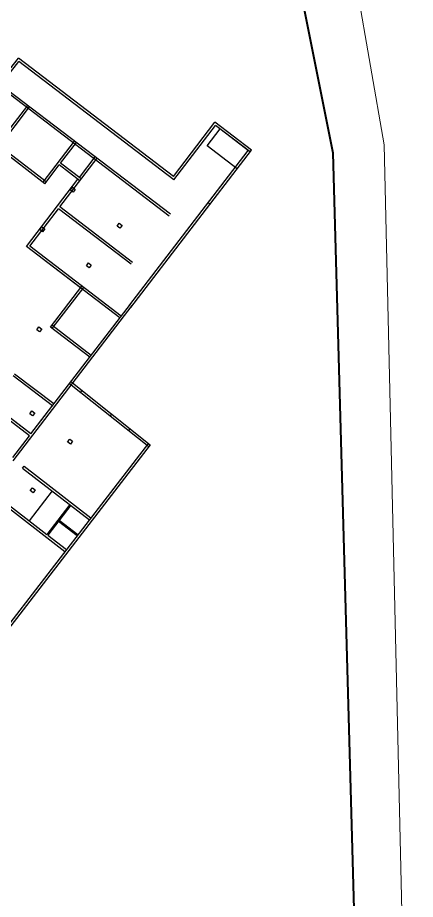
# Model space of a CAD drawing. Header units: metres. Extents: x 141303 to 146299, y 125960 to 127091.
# Drawn here: x 145373.1 to 145406.9, y 126061.5 to 126136.2 of the extents above; entities that cross this region are included whole.
import ezdxf

# ---------------------------------------------------------------- set-up
doc = ezdxf.new("R2010")
doc.units = ezdxf.units.M
doc.header["$MEASUREMENT"] = 0
doc.linetypes.add('ACAD_ISO04W100', pattern=[30, 24, -3, 0, -3])
for name, color, linetype, lineweight in [('new column', 4, 'Continuous', 25), ('NVMI_ROAD', 253, 'Continuous', 20), ('NVMI_SITEBOUNDARY', 255, 'ACAD_ISO04W100', 40), ('NVMI_WALL', 7, 'Continuous', 30)]:
    doc.layers.add(name, color=color, linetype=linetype, lineweight=lineweight)

msp = doc.modelspace()

# ---------------------------------------------------------------- linework, layer by layer
at = {"layer": 'new column'}
for p, q in [((145377.59017, 126121.6229), (145377.77211, 126121.86143)), ((145377.77211, 126121.86143), (145378.01064, 126121.6795)), ((145377.82871, 126121.44096), (145377.59017, 126121.6229)), ((145378.01064, 126121.6795), (145377.82871, 126121.44096)), ((145375.00962, 126118.26332), (145375.19156, 126118.50186)), ((145375.24816, 126118.08139), (145375.00962, 126118.26332)), ((145375.19156, 126118.50186), (145375.4301, 126118.31992)), ((145375.4301, 126118.31992), (145375.24816, 126118.08139)), ((145381.56266, 126118.56144), (145381.7446, 126118.79998)), ((145381.8012, 126118.37951), (145381.56266, 126118.56144)), ((145381.7446, 126118.79998), (145381.98314, 126118.61804)), ((145381.98314, 126118.61804), (145381.8012, 126118.37951)), ((145378.95521, 126115.20329), (145379.13714, 126115.44182)), ((145379.19374, 126115.02135), (145378.95521, 126115.20329)), ((145379.13714, 126115.44182), (145379.37568, 126115.25989)), ((145379.37568, 126115.25989), (145379.19374, 126115.02135)), ((145374.75239, 126109.77178), (145374.93433, 126110.01032)), ((145374.93433, 126110.01032), (145375.17287, 126109.82838)), ((145374.99093, 126109.58985), (145374.75239, 126109.77178)), ((145375.17287, 126109.82838), (145374.99093, 126109.58985)), ((145374.15672, 126102.64284), (145374.33865, 126102.88138)), ((145374.39525, 126102.4609), (145374.15672, 126102.64284)), ((145374.33865, 126102.88138), (145374.57719, 126102.69944)), ((145374.57719, 126102.69944), (145374.39525, 126102.4609)), ((145377.3636, 126100.25293), (145377.54554, 126100.49147)), ((145377.60214, 126100.071), (145377.3636, 126100.25293)), ((145377.54554, 126100.49147), (145377.78407, 126100.30953)), ((145377.78407, 126100.30953), (145377.60214, 126100.071)), ((145374.19358, 126096.13363), (145374.37552, 126096.37217)), ((145374.43212, 126095.95169), (145374.19358, 126096.13363)), ((145374.37552, 126096.37217), (145374.61405, 126096.19023)), ((145374.61405, 126096.19023), (145374.43212, 126095.95169))]:
    msp.add_line(p, q, dxfattribs=at)
at = {"layer": 'NVMI_ROAD'}
msp.add_lwpolyline([(145367.111, 126191.69391), (145366.768, 126186.39584), (145370.17357, 126182.12706), (145382.97752, 126183.58716), (145387.20313, 126183.11416), (145388.95597, 126181.45014), (145392.93326, 126176.42255), (145394.32965, 126170.57493), (145400.73517, 126145.4986), (145404.22852, 126125.45627), (145406.87127, 126010.12919)], dxfattribs=at)
at = {"layer": 'NVMI_SITEBOUNDARY', "linetype": 'ByBlock'}
for p, q in [((145397.1181, 126138.50143), (145399.85666, 126124.78823)), ((145399.85666, 126124.78823), (145402.93614, 126014.01165))]:
    msp.add_line(p, q, dxfattribs=at)
at = {"layer": 'NVMI_WALL'}
for p, q in [((145367.66451, 126125.82903), (145373.19716, 126132.79761)), ((145367.82114, 126125.70467), (145373.23186, 126132.51966)), ((145386.3374, 126122.77939), (145373.19716, 126132.79761)), ((145386.37481, 126122.49937), (145373.23186, 126132.51966)), ((145385.97985, 126119.40528), (145371.55268, 126130.40467)), ((145386.10163, 126119.56394), (145371.67706, 126130.56134)), ((145371.42323, 126125.47343), (145373.97755, 126128.80743)), ((145371.58228, 126125.35217), (145374.1366, 126128.68617)), ((145386.3374, 126122.77939), (145389.86527, 126127.38372)), ((145386.37481, 126122.49937), (145389.90239, 126127.10332)), ((145392.9666, 126125.01864), (145389.86498, 126127.38334)), ((145392.83422, 126124.86808), (145389.90239, 126127.10332)), ((145392.84496, 126124.85989), (145389.90239, 126127.10332)), ((145389.20524, 126125.37136), (145390.30438, 126126.80589)), ((145390.22783, 126126.68452), (145390.23512, 126126.69365)), ((145375.27781, 126122.28317), (145377.95913, 126125.78295)), ((145376.77483, 126123.9083), (145378.11789, 126125.66132)), ((145377.83212, 126125.61718), (145377.95375, 126125.77594)), ((145377.99117, 126125.49592), (145378.1128, 126125.65468)), ((145375.43685, 126122.16192), (145371.46065, 126125.19341)), ((145375.55849, 126122.32068), (145371.58228, 126125.35217)), ((145382.57325, 126111.78318), (145392.68573, 126124.98128)), ((145382.732, 126111.66154), (145392.9666, 126125.01864)), ((145391.75362, 126123.42846), (145389.20524, 126125.37136)), ((145376.70207, 126120.19591), (145379.86455, 126124.32372)), ((145378.36531, 126122.6957), (145379.70551, 126124.44498)), ((145375.43685, 126122.16192), (145376.65319, 126123.74954)), ((145378.40272, 126122.41568), (145376.65319, 126123.74954)), ((145378.52436, 126122.57444), (145376.77483, 126123.9083)), ((145373.86707, 126116.82441), (145378.24368, 126122.53694)), ((145389.43896, 126120.41474), (145389.27979, 126120.53609)), ((145374.14775, 126116.86191), (145376.58044, 126120.03715)), ((145382.75322, 126115.33097), (145376.58044, 126120.03715)), ((145382.87448, 126115.49002), (145376.70207, 126120.19591)), ((145374.13537, 126100.77096), (145351.41042, 126118.09664)), ((145381.80109, 126110.77544), (145373.86707, 126116.82441)), ((145378.46108, 126113.3219), (145373.86707, 126116.82441)), ((145381.92274, 126110.9342), (145374.14775, 126116.86191)), ((145375.90658, 126109.98804), (145378.58272, 126113.48065)), ((145376.06563, 126109.86678), (145378.74177, 126113.35939)), ((145372.75923, 126098.64613), (145382.85365, 126111.82029)), ((145374.25702, 126100.92972), (145382.69489, 126111.94194)), ((145379.25465, 126107.43544), (145375.90658, 126109.98804)), ((145379.37591, 126107.59449), (145376.02822, 126110.14679)), ((145376.07591, 126103.31543), (145372.74165, 126105.8575)), ((145376.19717, 126103.47448), (145372.86329, 126106.01625)), ((145377.63602, 126105.37641), (145384.37373, 126100.02107)), ((145377.51157, 126105.21984), (145384.24928, 126099.86451)), ((145378.47143, 126104.45692), (145378.59309, 126104.6157)), ((145374.25702, 126100.92972), (145371.07605, 126103.35491)), ((145374.25702, 126100.92972), (145371.41308, 126103.09795)), ((145374.25702, 126100.92972), (145375.47345, 126102.51727)), ((145381.04715, 126102.58503), (145380.96333, 126102.47628)), ((145382.63123, 126101.3641), (145382.52918, 126101.23169)), ((145384.21532, 126100.14317), (145367.96895, 126079.06454)), ((145372.72258, 126098.92714), (145374.13537, 126100.77096)), ((145384.37373, 126100.02107), (145365.36985, 126075.36476)), ((145373.55067, 126098.03487), (145373.67231, 126098.19363)), ((145373.55067, 126098.03487), (145379.21703, 126093.65853)), ((145373.67231, 126098.19363), (145379.33928, 126093.81682)), ((145369.84684, 126096.85219), (145375.60168, 126092.40751)), ((145369.88287, 126096.57165), (145377.13876, 126090.96765)), ((145376.05145, 126096.10343), (145374.09795, 126093.56889)), ((145377.55517, 126094.94204), (145375.60168, 126092.40751)), ((145377.63431, 126094.88092), (145375.68082, 126092.34638)), ((145376.59652, 126093.53444), (145378.17789, 126092.31309)), ((145376.65757, 126093.61365), (145378.23902, 126092.39223)), ((145379.46137, 126093.97522), (145379.46153, 126093.9751)), ((145375.47958, 126092.2491), (145375.47952, 126092.24902)), ((145375.68082, 126092.34638), (145377.26101, 126091.12594))]:
    msp.add_line(p, q, dxfattribs=at)

doc.saveas('drawing.dxf')
